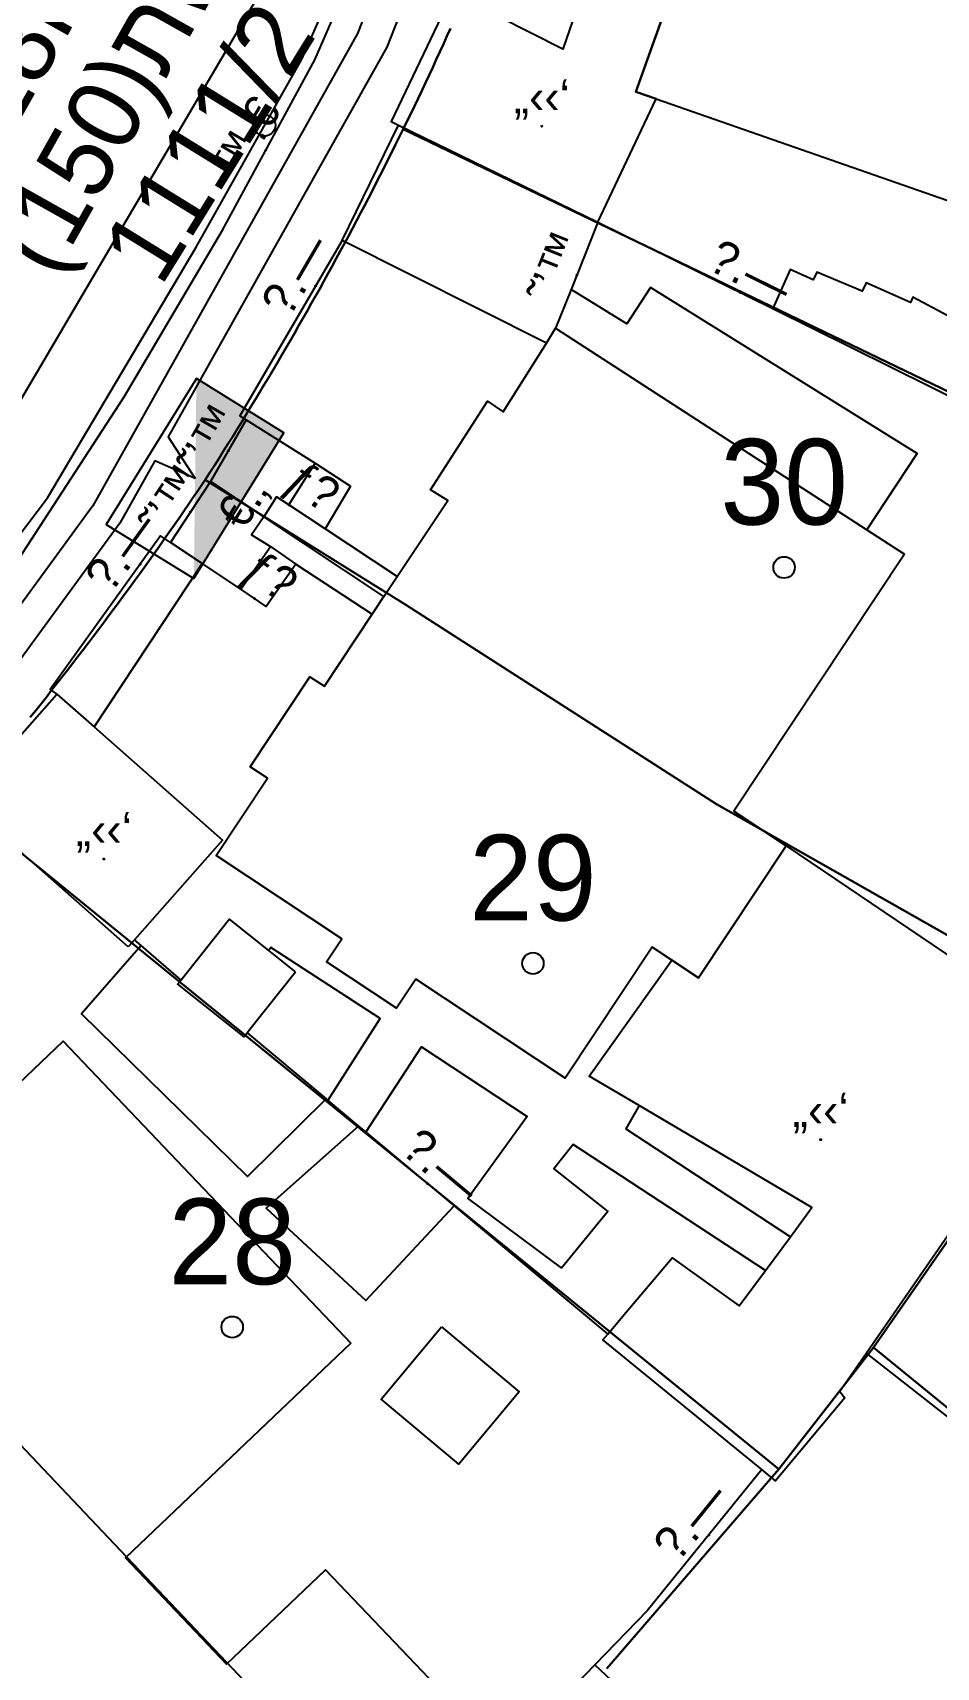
# Model space of a CAD drawing. Header units: metres. Extents: x 218299 to 220222, y 572714 to 574340.
# Drawn here: x 218922.92 to 218944.01, y 573544.66 to 573582.81 of the extents above; entities that cross this region are included whole.
import ezdxf
from ezdxf.enums import TextEntityAlignment as Align

# ---------------------------------------------------------------- set-up
doc = ezdxf.new("R2010")
doc.units = ezdxf.units.M
doc.header["$MEASUREMENT"] = 0
for name, color, linetype in [('1602', 44, 'Continuous'), ('1603', 44, 'Continuous'), ('6091', 102, 'CABLEUNDEXIST03'), ('6151', 102, 'CABLEUNDEXIST03'), ('6261', 7, 'Continuous'), ('6911', 3, 'Continuous'), ('A_POINTS', 2, 'Continuous'), ('M2200', 253, 'Continuous'), ('M2207', 253, 'Continuous'), ('M2401', 7, 'Continuous'), ('M2404', 7, 'Continuous'), ('M2407', 253, 'Continuous'), ('M2408', 253, 'Continuous'), ('M2412', 253, 'Continuous'), ('M2420', 253, 'Continuous'), ('M2601', 253, 'Continuous'), ('M2602', 253, 'Continuous'), ('M2605', 253, 'Continuous'), ('M2612', 253, 'Continuous')]:
    doc.layers.add(name, color=color, linetype=linetype)
doc.styles.add('HEBTXT', font='HEBTXT')
doc.styles.add('MAVAT_HEBTXT', font='HEBTXT')
doc.linetypes.add('CABLEUNDEXIST03', pattern='A,3.5,[222,elecad.shx,S=0.01,R=0,X=0,Y=0],1.5', length=5)

# ---------------------------------------------------------------- blocks, each defined once
blk = doc.blocks.new('6261')
blk.add_lwpolyline([(-2, -1.2), (2, -1.2), (2, 1.2), (-2, 1.2)], close=True)
at = {"color": 0}
blk.add_solid([(2, 1.2), (-2, -1.2), (2, -1.2)], dxfattribs=at)
at = {"color": 0, "style": 'HEBTXT'}
blk.add_attdef('PIL_NAME', (2.689, 2.418), '', height=1.7, dxfattribs=at)
at = {"style": 'HEBTXT'}
blk.add_attdef('CAMUT_MONIM', (2.489, 0.218), '', height=1.7, dxfattribs=at)
at = {"color": 0, "style": 'HEBTXT', "flags": 1}
for tag, p in [('TYPE', (2.585, -1.773)), ('MAP_TYPE', (2.689, -3.782))]:
    blk.add_attdef(tag, p, '', height=1.7, dxfattribs=at)
blk = doc.blocks.new('6911')
at = {"layer": 'A_POINTS'}
blk.add_circle((0, 0), 0.25, dxfattribs=at)
at = {"color": 0, "style": 'HEBTXT', "flags": 1}
blk.add_attdef('CODE', (-2.918, 6.399), '', height=1.7, dxfattribs=at)
at = {"color": 0, "style": 'HEBTXT'}
for tag, p in [('PATH', (0.169, 4.708)), ('HTCH', (0.169, 2.708))]:
    blk.add_attdef(tag, text='', height=1.7, dxfattribs=at).set_placement(p, align=Align.MIDDLE_CENTER)
blk = doc.blocks.new('1603')
at = {"layer": 'A_POINTS'}
blk.add_circle((0, 0), 0.25, dxfattribs=at)
at = {"color": 0, "style": 'HEBTXT'}
blk.add_attdef('PARCEL_NUM', text='', height=2, dxfattribs=at).set_placement((0, 1), align=Align.CENTER)
at = {"color": 0, "style": 'HEBTXT', "flags": 1}
blk.add_attdef('LOT_NUM', text='', height=2, dxfattribs=at).set_placement((0, -2.5), align=Align.CENTER)
blk = doc.blocks.new('M2404')
blk.add_circle((0, 0), 0.025)
at = {"style": 'MAVAT_HEBTXT'}
blk.add_attdef('NAME', text='', height=0.8, dxfattribs=at).set_placement((0, 1.592), align=Align.MIDDLE)
blk = doc.blocks.new('M2602')
blk.add_circle((0, 0), 0.025)
at = {"style": 'MAVAT_HEBTXT'}
blk.add_attdef('NAME', text='', height=0.8, dxfattribs=at).set_placement((0, 1.592), align=Align.MIDDLE)
blk = doc.blocks.new('M2605')
blk.add_circle((0, 0), 0.025)
at = {"style": 'MAVAT_HEBTXT'}
blk.add_attdef('NAME', text='', height=0.8, dxfattribs=at).set_placement((0, 1.592), align=Align.MIDDLE)
blk = doc.blocks.new('M2612')
blk.add_circle((0, 0), 0.025)
at = {"style": 'MAVAT_HEBTXT'}
blk.add_attdef('NAME', text='', height=0.8, dxfattribs=at).set_placement((0, 1.592), align=Align.MIDDLE)
blk = doc.blocks.new('M2207')
blk.add_circle((0, 0), 0.025)
at = {"style": 'MAVAT_HEBTXT'}
blk.add_attdef('NAME', text='', height=0.8, dxfattribs=at).set_placement((0, 1.592), align=Align.MIDDLE)
blk = doc.blocks.new('M2412')
blk.add_circle((0, 0), 0.025)
at = {"style": 'MAVAT_HEBTXT'}
blk.add_attdef('NAME', text='', height=0.8, dxfattribs=at).set_placement((0, 1.592), align=Align.MIDDLE)
blk = doc.blocks.new('111')
at = {"layer": 'M2200'}
for points in [[(218941.761, 573592.509, 581.475), (218941.314, 573592.653, 581.475), (218940.576, 573590.362, 581.475), (218940.851, 573590.273, 581.475), (218940.164, 573588.139, 581.55), (218940.032, 573587.731, 581.565), (218939.331, 573587.957, 581.541), (218936.996, 573581.427, 581.451), (218937.471, 573581.262, 581.548), (218952.064, 573576.171, 584.52), (218954.313, 573582.534, 584.64), (218954.313, 573582.534, 584.64), (218949.301, 573584.354, 585.6), (218949.896, 573585.993, 581.52), (218952.495, 573585.048, 581.28), (218954.417, 573590.34, 581.28), (218942.461, 573594.683, 581.52), (218942.214, 573593.916, 581.504)], [(218943.265, 573570.638, 581.16), (218939.286, 573564.638, 581.04), (218940.504, 573563.831, 580.8), (218940.504, 573563.831, 580.8), (218938.458, 573560.747, 580.8), (218938.458, 573560.747, 580.8), (218937.838, 573561.158, 580.937), (218937.376, 573561.465, 581.04), (218935.35, 573558.41, 581.04), (218931.866, 573560.72, 582.48), (218931.413, 573560.037, 580.8), (218929.78, 573561.12, 580.8), (218930.136, 573561.656, 582.48), (218927.203, 573563.601, 581.16), (218928.4, 573565.407, 581.16), (218927.999, 573565.673, 581.16), (218929.393, 573567.776, 581.16), (218929.73, 573567.552, 581.16), (218930.848, 573569.238, 581.16), (218930.876, 573569.28, 581.16), (218931.121, 573569.649, 581.16), (218931.43, 573570.115, 581.16), (218932.607, 573571.89, 581.16), (218932.206, 573572.136, 581.16), (218933.532, 573574.207, 581.16), (218933.899, 573573.955, 581.16), (218934.91, 573575.562, 581.16), (218935.126, 573575.906, 581.16), (218935.126, 573575.906, 581.16), (218942.389, 573571.205, 581.16)]]:
    blk.add_polyline3d(points, close=True, dxfattribs=at)
blk.add_polyline3d([(218918.283, 573542.373, 582.6), (218915.929, 573544.848, 582.84), (218916.694, 573545.576, 582.84), (218912.997, 573549.462, 580.68), (218918.172, 573554.386, 580.68), (218918.172, 573554.386, 580.68), (218918.387, 573554.16, 580.8), (218920.318, 573555.998, 580.8), (218920.008, 573556.324, 580.8), (218921.829, 573558.056, 580.68), (218922.08, 573557.792, 580.68), (218923.636, 573559.273, 580.68), (218930.348, 573552.219, 580.68), (218925.088, 573547.214, 582.36), (218927.449, 573544.733, 581.64), (218929.76, 573546.932, 579.72), (218933.768, 573542.72, 580.44)], dxfattribs=at)
at = {"layer": 'M2207'}
for points in [[(218937.471, 573581.262, 580.722), (218936.996, 573581.427, 581.451), (218939.331, 573587.957, 581.541), (218937.437, 573588.645, 581.28), (218937.437, 573588.645, 581.28), (218936.849, 573586.935, 581.247), (218935.297, 573582.419, 581.16), (218933.045, 573583.554, 580.533), (218932.71, 573583.723, 580.44), (218931.286, 573580.735, 580.44), (218931.462, 573580.649, 580.44), (218936.113, 573578.386, 580.44)], [(218925.152, 573561.469, 580.02), (218921.29, 573564.876, 580.02), (218921.321, 573564.911, 580.02), (218921.351, 573564.945, 580.02), (218923.491, 573567.371, 580.02), (218923.491, 573567.371, 580.02), (218924.358, 573566.605, 580.02), (218927.353, 573563.963, 580.02), (218925.301, 573561.637, 580.02), (218925.152, 573561.469, 580.02)], [(218947.365, 573559.194, 580.5), (218947.365, 573559.194, 580.5), (218942.378, 573551.986, 580.713), (218941.758, 573551.091, 580.74), (218941.876, 573550.945, 580.74), (218940.252, 573549.013, 580.5), (218940.252, 573549.013, 580.5), (218939.935, 573549.272, 580.519), (218936.226, 573552.297, 580.74), (218936.34, 573552.432, 580.74), (218936.689, 573552.846, 580.74), (218937.843, 573554.213, 580.74), (218939.411, 573553.093, 580.74), (218940.019, 573553.916, 580.74), (218940.604, 573554.707, 580.74), (218941.106, 573555.387, 580.74), (218937.073, 573557.767, 580.74), (218935.909, 573558.454, 580.74), (218937.838, 573561.158, 580.74), (218938.458, 573560.747, 580.74), (218940.504, 573563.831, 580.5)], [(218929.057, 573560.885, 580.86), (218928.433, 573561.382, 580.86), (218927.514, 573562.114, 580.86), (218926.385, 573560.697, 580.86), (218926.307, 573560.599, 580.86), (218927.849, 573559.369, 580.86), (218927.927, 573559.466, 580.86), (218927.992, 573559.549, 580.86), (218929.057, 573560.885, 580.86)], [(218932.466, 573552.604, 580.86), (218934.278, 573551.085, 580.62), (218932.865, 573549.398, 580.62), (218931.052, 573550.917, 580.86), (218932.466, 573552.604, 580.86)]]:
    blk.add_polyline3d(points, close=True, dxfattribs=at)
at = {"layer": 'M2401'}
blk.add_polyline3d([(218901.848, 573550.789, 576.814), (218903.701, 573552.024, 576.814), (218906.032, 573553.706, 576.934), (218907.932, 573555.185, 577.088), (218909.788, 573556.729, 577.18), (218911.594, 573558.333, 577.209), (218913.346, 573559.992, 577.174), (218919.629, 573566.602, 577.414), (218922.487, 573570.35, 577.645), (218925.056, 573574.307, 577.774), (218927.355, 573578.198, 577.78), (218929.504, 573582.173, 577.894), (218930.936, 573585.466, 577.906)], dxfattribs=at)
at = {"layer": 'M2404'}
blk.add_polyline3d([(218901.848, 573550.789, 576.814), (218903.701, 573552.024, 576.814), (218906.032, 573553.706, 576.934), (218907.932, 573555.185, 577.088), (218909.788, 573556.729, 577.18), (218911.594, 573558.333, 577.209), (218913.346, 573559.992, 577.174), (218919.629, 573566.602, 577.414), (218922.487, 573570.35, 577.645), (218925.056, 573574.307, 577.774), (218927.355, 573578.198, 577.78), (218929.504, 573582.173, 577.894), (218930.936, 573585.466, 577.906)], dxfattribs=at)
at = {"layer": 'M2407'}
for points in [[(218946.889, 573575.362, 579.12), (218946.174, 573575.772, 579.12), (218946.088, 573575.595, 579.12), (218944.633, 573576.267, 579.12), (218944.493, 573576.081, 579.12), (218943.458, 573576.63, 579.21), (218943.404, 573576.51, 579.21), (218942.37, 573576.971, 579.21), (218942.278, 573576.775, 579.21), (218941.22, 573577.214, 579.21), (218941.134, 573577.037, 579.21), (218940.601, 573577.279, 579.21), (218940.189, 573576.368, 579.18)], [(218942.389, 573571.205, 578.46), (218943.559, 573572.988, 578.46), (218937.337, 573576.857, 578.28), (218936.786, 573576.013, 578.28), (218935.488, 573576.815, 578.28)], [(218926.882, 573570.415, 578.46), (218924.358, 573566.605, 578.55)], [(218925.455, 573561.503, 578.145), (218924.065, 573559.904, 578.145), (218927.938, 573556.11, 577.965), (218929.771, 573557.924, 578.145)], [(218929.813, 573557.888, 578.505), (218931.028, 573559.801, 578.505), (218928.479, 573561.457, 578.505), (218928.433, 573561.382, 578.505)], [(218930.701, 573557.146, 578.55), (218931.995, 573559.137, 578.55), (218934.46, 573557.508, 578.46), (218933.079, 573555.595, 578.46), (218935.265, 573553.972, 578.37)], [(218937.073, 573557.767, 578.28), (218936.767, 573557.224, 578.28), (218940.604, 573554.707, 578.19)], [(218930.529, 573557.29, 578.145), (218928.375, 573555.374, 578.145), (218930.696, 573553.214, 577.965), (218932.761, 573555.424, 577.965)], [(218940.019, 573553.916, 578.19), (218935.537, 573556.857, 578.37), (218935.087, 573556.289, 578.37), (218936.344, 573555.291, 578.28), (218935.265, 573553.972, 578.37)]]:
    blk.add_polyline3d(points, dxfattribs=at)
at = {"layer": 'M2408'}
blk.add_polyline3d([(218930.146, 573577.959, 577.922), (218931.462, 573580.649, 577.922)], dxfattribs=at)
at = {"layer": 'M2412'}
for points in [[(218930.341, 573572.219, 578.37), (218929.747, 573571.226, 578.37), (218928.901, 573571.785, 577.83), (218929.514, 573572.757, 577.83)], [(218929.067, 573570.402, 578.19), (218928.372, 573569.412, 578.19), (218928.372, 573569.412, 578.19), (218927.777, 573569.822, 577.74), (218927.777, 573569.822, 577.74), (218928.472, 573570.811, 577.74), (218928.472, 573570.811, 577.74), (218929.067, 573570.402, 578.19), (218929.067, 573570.402, 578.19)]]:
    blk.add_polyline3d(points, close=True, dxfattribs=at)
at = {"layer": 'M2420', "linetype": 'Continuous', "lineweight": -3}
blk.add_lwpolyline([(218808, 573559.81), (218823.2, 573550.5), (218835.41, 573544.81), (218850.7, 573542.81), (218865.3, 573542.5), (218880.41, 573545.38), (218892.2, 573549.81), (218899.91, 573554.81), (218905.3, 573557.31), (218919.09, 573568.19), (218928.2, 573583.69), (218933.59, 573595.81), (218935.8, 573615), (218936.938, 573617.207), (218933.5, 573635.5), (218931.193, 573638.756), (218930.8, 573639.31), (218921.59, 573659.81), (218908.988, 573677.282)], dxfattribs=at)
at = {"layer": 'M2601'}
for points in [[(218931.121, 573569.649, 580.53), (218928.321, 573571.504, 580.53), (218927.075, 573572.329, 580.53)], [(218949.921, 573546.076, 576.03), (218942.378, 573551.986, 576.03)]]:
    blk.add_polyline3d(points, dxfattribs=at)
at = {"layer": 'M2602'}
blk.add_polyline3d([(218931.43, 573570.115, 578.91), (218929.747, 573571.226, 578.91), (218928.901, 573571.785, 578.91), (218928.614, 573571.975, 578.91), (218928.321, 573571.504, 578.91), (218928.026, 573571.087, 578.91), (218928.472, 573570.811, 578.91), (218929.067, 573570.402, 578.91), (218930.848, 573569.238, 578.91)], dxfattribs=at)
at = {"layer": 'M2605'}
for points in [[(218936.113, 573578.386, 579.18), (218940.189, 573576.368, 579.18), (218945.714, 573573.632, 579.18), (218949.369, 573571.823, 579.18), (218953.651, 573569.703, 579.18), (218953.651, 573569.703, 579.18), (218956.351, 573576.716, 579.098), (218958.101, 573581.264, 579.046), (218959.635, 573585.247, 579)], [(218934.91, 573575.562, 578.55), (218930.146, 573577.959, 578.55), (218930.146, 573577.959, 578.55), (218927.761, 573573.865, 578.55), (218927.908, 573573.772, 578.55), (218929.514, 573572.757, 578.55), (218930.341, 573572.219, 578.55)], [(218928.372, 573569.412, 578.46), (218927.777, 573569.822, 578.46), (218926.882, 573570.415, 578.46), (218926.139, 573570.909, 578.46), (218925.907, 573571.062, 578.46), (218925.907, 573571.062, 578.46), (218923.335, 573567.48, 578.46), (218923.491, 573567.371, 578.46)], [(218926.385, 573560.697, 578.505), (218925.455, 573561.503, 578.505), (218925.301, 573561.637, 578.505)], [(218927.927, 573559.466, 578.505), (218929.771, 573557.924, 578.505), (218929.813, 573557.888, 578.505), (218930.529, 573557.29, 578.505), (218930.701, 573557.146, 578.505), (218932.761, 573555.424, 578.505), (218936.34, 573552.432, 578.505)], [(218939.935, 573549.272, 577.74), (218937.262, 573545.972, 577.74), (218936.041, 573544.712, 577.74), (218931.785, 573540.318, 577.74)], [(218936.041, 573544.712, 575.13), (218944.421, 573536.849, 575.13)]]:
    blk.add_polyline3d(points, dxfattribs=at)
at = {"layer": 'M2612'}
for points in [[(218936.113, 573578.386, 580.44), (218936.113, 573578.386, 580.44), (218935.488, 573576.815, 580.44), (218935.126, 573575.906, 580.44)], [(218927.908, 573573.772, 579.81), (218927.075, 573572.329, 579.81)], [(218927.075, 573572.329, 579.81), (218926.139, 573570.909, 579.81)]]:
    blk.add_polyline3d(points, dxfattribs=at)
at = {"layer": 'M2207'}
ref = blk.add_blockref('M2207', (218934.803, 573580.621), dxfattribs=dict(at, xscale=0.5, yscale=0.5, zscale=0.5))
ref.add_attrib('NAME', '„‹‹‘', dxfattribs={"layer": '0', "height": 0.8, "style": 'MAVAT_HEBTXT'}).set_placement((218934.803, 573581.246), align=Align.MIDDLE)
ref = blk.add_blockref('M2207', (218924.586, 573563.522), dxfattribs=dict(at, xscale=0.5, yscale=0.5, zscale=0.5))
ref.add_attrib('NAME', '„‹‹‘', dxfattribs={"layer": '0', "height": 0.8, "style": 'MAVAT_HEBTXT'}).set_placement((218924.586, 573564.147), align=Align.MIDDLE)
ref = blk.add_blockref('M2207', (218941.308, 573556.971), dxfattribs=dict(at, xscale=0.5, yscale=0.5, zscale=0.5))
ref.add_attrib('NAME', '„‹‹‘', dxfattribs={"layer": '0', "height": 0.8, "style": 'MAVAT_HEBTXT'}).set_placement((218941.308, 573557.596), align=Align.MIDDLE)
at = {"layer": 'M2404'}
ref = blk.add_blockref('M2404', (218928.365, 573580.066), dxfattribs=dict(at, xscale=0.5, yscale=0.5, zscale=0.5))
ref.add_attrib('NAME', '™.€', dxfattribs={"layer": '0', "height": 0.8, "rotation": 59.4227, "style": 'MAVAT_HEBTXT'}).set_placement((218927.891, 573580.346), align=Align.MIDDLE)
at = {"layer": 'M2412'}
ref = blk.add_blockref('M2412', (218928.913, 573571.777), dxfattribs=dict(at, xscale=0.5, yscale=0.5, zscale=0.5))
ref.add_attrib('NAME', 'ƒ\x8e', dxfattribs={"layer": '0', "height": 0.8, "rotation": 326.5442, "style": 'MAVAT_HEBTXT'}).set_placement((218929.398, 573572.139), align=Align.MIDDLE)
ref = blk.add_blockref('M2412', (218928.099, 573569.6), dxfattribs=dict(at, xscale=0.5, yscale=0.5, zscale=0.5))
ref.add_attrib('NAME', 'ƒ\x8e', dxfattribs={"layer": '0', "height": 0.8, "rotation": 325.4615, "style": 'MAVAT_HEBTXT'}).set_placement((218928.411, 573570.053), align=Align.MIDDLE)
at = {"layer": 'M2602'}
ref = blk.add_blockref('M2602', (218928.333, 573571.522), dxfattribs=dict(at, xscale=0.5, yscale=0.5, zscale=0.5))
ref.add_attrib('NAME', '€.‚', dxfattribs={"layer": '0', "height": 0.8, "rotation": 58.1143, "style": 'MAVAT_HEBTXT'}).set_placement((218927.866, 573571.813), align=Align.MIDDLE)
at = {"layer": 'M2605'}
ref = blk.add_blockref('M2605', (218929.525, 573576.894), dxfattribs=dict(at, xscale=0.5, yscale=0.5, zscale=0.5))
ref.add_attrib('NAME', '\x9a.—', dxfattribs={"layer": '0', "height": 0.8, "rotation": 59.7874, "style": 'MAVAT_HEBTXT'}).set_placement((218929.05, 573577.171), align=Align.MIDDLE)
ref = blk.add_blockref('M2605', (218939.44, 573576.739), dxfattribs=dict(at, xscale=0.5, yscale=0.5, zscale=0.5))
ref.add_attrib('NAME', '\x9a.—', dxfattribs={"layer": '0', "height": 0.8, "rotation": 333.6612, "style": 'MAVAT_HEBTXT'}).set_placement((218939.684, 573577.231), align=Align.MIDDLE)
ref = blk.add_blockref('M2605', (218925.431, 573570.399), dxfattribs=dict(at, xscale=0.5, yscale=0.5, zscale=0.5))
ref.add_attrib('NAME', '\x9a.—', dxfattribs={"layer": '0', "height": 0.8, "rotation": 54.3154, "style": 'MAVAT_HEBTXT'}).set_placement((218924.984, 573570.719), align=Align.MIDDLE)
ref = blk.add_blockref('M2605', (218932.133, 573555.949), dxfattribs=dict(at, xscale=0.5, yscale=0.5, zscale=0.5))
ref.add_attrib('NAME', '\x9a.—', dxfattribs={"layer": '0', "height": 0.8, "rotation": 320.1009, "style": 'MAVAT_HEBTXT'}).set_placement((218932.486, 573556.371), align=Align.MIDDLE)
ref = blk.add_blockref('M2605', (218938.697, 573547.743), dxfattribs=dict(at, xscale=0.5, yscale=0.5, zscale=0.5))
ref.add_attrib('NAME', '\x9a.—', dxfattribs={"layer": '0', "height": 0.8, "rotation": 50.9943, "style": 'MAVAT_HEBTXT'}).set_placement((218938.269, 573548.089), align=Align.MIDDLE)
at = {"layer": 'M2612'}
ref = blk.add_blockref('M2612', (218935.619, 573577.146), dxfattribs=dict(at, xscale=0.5, yscale=0.5, zscale=0.5))
ref.add_attrib('NAME', '˜’™', dxfattribs={"layer": '0', "height": 0.8, "rotation": 68.2928, "style": 'MAVAT_HEBTXT'}).set_placement((218935.108, 573577.349), align=Align.MIDDLE)
ref = blk.add_blockref('M2612', (218927.492, 573573.051), dxfattribs=dict(at, xscale=0.5, yscale=0.5, zscale=0.5))
ref.add_attrib('NAME', '˜’™', dxfattribs={"layer": '0', "height": 0.8, "rotation": 60.0223, "style": 'MAVAT_HEBTXT'}).set_placement((218927.015, 573573.325), align=Align.MIDDLE)
ref = blk.add_blockref('M2612', (218926.607, 573571.619), dxfattribs=dict(at, xscale=0.5, yscale=0.5, zscale=0.5))
ref.add_attrib('NAME', '˜’™', dxfattribs={"layer": '0', "height": 0.8, "rotation": 56.5963, "style": 'MAVAT_HEBTXT'}).set_placement((218926.148, 573571.922), align=Align.MIDDLE)

msp = doc.modelspace()

# ---------------------------------------------------------------- linework, layer by layer
at = {"layer": '1602'}
for points in [[(218948.67, 573584.76), (218958.62, 573581.84), (218956.66, 573576.52), (218953.73, 573569.88), (218931.57, 573580.55), (218931.6574, 573580.7299), (218931.7444, 573580.91), (218931.831, 573581.0902), (218931.9172, 573581.2707), (218932.0029, 573581.4515), (218932.0881, 573581.6324), (218932.173, 573581.8135), (218932.2574, 573581.9948), (218932.3413, 573582.1763), (218932.4248, 573582.3581), (218932.5079, 573582.54), (218932.5905, 573582.7221), (218932.6728, 573582.9044)], [(218932.6728, 573582.9044), (218932.5905, 573582.7221), (218932.5079, 573582.54), (218932.4248, 573582.3581), (218932.3413, 573582.1763), (218932.2574, 573581.9948), (218932.173, 573581.8135), (218932.0881, 573581.6324), (218932.0029, 573581.4515), (218931.9172, 573581.2707), (218931.831, 573581.0902), (218931.7444, 573580.91), (218931.6574, 573580.7299), (218931.57, 573580.55), (218931.3927, 573580.192), (218931.3032, 573580.0131), (218931.2134, 573579.8344), (218931.1231, 573579.6559), (218931.0324, 573579.4777), (218930.9413, 573579.2997), (218930.8497, 573579.1219), (218930.7577, 573578.9443), (218930.6653, 573578.7669), (218930.5724, 573578.5898), (218930.4791, 573578.4129), (218930.3854, 573578.2362), (218930.2913, 573578.0597), (218930.1967, 573577.8835), (218930.1018, 573577.7075), (218930.0064, 573577.5317), (218929.9105, 573577.3561), (218929.8143, 573577.1808), (218929.7176, 573577.0057), (218929.6205, 573576.8309), (218929.523, 573576.6563), (218929.4251, 573576.4819), (218929.3267, 573576.3077), (218929.2279, 573576.1338), (218929.1287, 573575.9602), (218929.0291, 573575.7867), (218928.9291, 573575.6136), (218928.8287, 573575.4406), (218928.7278, 573575.2679), (218928.6265, 573575.0954), (218928.5248, 573574.9232), (218928.4227, 573574.7513), (218928.3202, 573574.5795), (218928.2173, 573574.4081), (218928.1139, 573574.2368), (218928.0102, 573574.0658), (218927.906, 573573.8951), (218927.8014, 573573.7246), (218927.6964, 573573.5544), (218927.591, 573573.3844), (218927.4852, 573573.2147), (218927.379, 573573.0453), (218927.2723, 573572.8761), (218927.1653, 573572.7071), (218927.0579, 573572.5384), (218926.95, 573572.37), (218926.7922, 573572.137), (218926.6796, 573571.9717), (218926.5666, 573571.8067), (218926.4531, 573571.642), (218926.3393, 573571.4775), (218926.2251, 573571.3134), (218926.1105, 573571.1494), (218925.9955, 573570.9858), (218925.8801, 573570.8225), (218925.7643, 573570.6594), (218925.6481, 573570.4966), (218925.5316, 573570.3341), (218925.4146, 573570.1719), (218925.2973, 573570.0099), (218925.1795, 573569.8482), (218925.0614, 573569.6869), (218924.9429, 573569.5258), (218924.8239, 573569.3649), (218924.7046, 573569.2044), (218924.585, 573569.0442), (218924.4649, 573568.8842), (218924.3444, 573568.7246), (218924.2236, 573568.5652), (218924.1024, 573568.4061), (218923.9808, 573568.2474), (218923.8588, 573568.0889), (218923.7364, 573567.9307), (218923.6137, 573567.7728), (218923.4905, 573567.6152), (218923.367, 573567.4579), (218923.2431, 573567.3009), (218923.1189, 573567.1441), (218922.9942, 573566.9877), (218922.8692, 573566.8316)], [(218947.83, 573559.72), (218938.88, 573564.8), (218931.63, 573569.45), (218926.95, 573572.37), (218927.0579, 573572.5384), (218927.1653, 573572.7071), (218927.2723, 573572.8761), (218927.379, 573573.0453), (218927.4852, 573573.2147), (218927.591, 573573.3844), (218927.6964, 573573.5544), (218927.8014, 573573.7246), (218927.906, 573573.8951), (218928.0102, 573574.0658), (218928.1139, 573574.2368), (218928.2173, 573574.4081), (218928.3202, 573574.5795), (218928.4227, 573574.7513), (218928.5248, 573574.9232), (218928.6265, 573575.0954), (218928.7278, 573575.2679), (218928.8287, 573575.4406), (218928.9291, 573575.6136), (218929.0291, 573575.7867), (218929.1287, 573575.9602), (218929.2279, 573576.1338), (218929.3267, 573576.3077), (218929.4251, 573576.4819), (218929.523, 573576.6563), (218929.6205, 573576.8309), (218929.7176, 573577.0057), (218929.8143, 573577.1808), (218929.9105, 573577.3561), (218930.0064, 573577.5317), (218930.1018, 573577.7075), (218930.1967, 573577.8835), (218930.2913, 573578.0597), (218930.3854, 573578.2362), (218930.4791, 573578.4129), (218930.5724, 573578.5898), (218930.6653, 573578.7669), (218930.7577, 573578.9443), (218930.8497, 573579.1219), (218930.9413, 573579.2997), (218931.0324, 573579.4777), (218931.1231, 573579.6559), (218931.2134, 573579.8344), (218931.3032, 573580.0131), (218931.3927, 573580.192), (218931.57, 573580.55), (218953.73, 573569.88)], [(218922.8692, 573566.8316), (218922.9942, 573566.9877), (218923.1189, 573567.1441), (218923.2431, 573567.3009), (218923.367, 573567.4579), (218923.4905, 573567.6152), (218923.6137, 573567.7728), (218923.7364, 573567.9307), (218923.8588, 573568.0889), (218923.9808, 573568.2474), (218924.1024, 573568.4061), (218924.2236, 573568.5652), (218924.3444, 573568.7246), (218924.4649, 573568.8842), (218924.585, 573569.0442), (218924.7046, 573569.2044), (218924.8239, 573569.3649), (218924.9429, 573569.5258), (218925.0614, 573569.6869), (218925.1795, 573569.8482), (218925.2973, 573570.0099), (218925.4146, 573570.1719), (218925.5316, 573570.3341), (218925.6481, 573570.4966), (218925.7643, 573570.6594), (218925.8801, 573570.8225), (218925.9955, 573570.9858), (218926.1105, 573571.1494), (218926.2251, 573571.3134), (218926.3393, 573571.4775), (218926.4531, 573571.642), (218926.5666, 573571.8067), (218926.6796, 573571.9717), (218926.7922, 573572.137), (218926.95, 573572.37), (218931.63, 573569.45), (218938.88, 573564.8), (218947.83, 573559.72), (218942.54, 573552.12), (218940.33, 573549.28), (218921.21, 573564.83)], [(218921.21, 573564.83), (218940.33, 573549.28), (218936.32, 573544.63)], [(218957.16, 573540.48), (218950.36, 573545.75), (218942.54, 573552.12), (218947.83, 573559.72), (218968.87, 573545.98), (218968.712, 573545.7274), (218968.6056, 573545.558), (218968.499, 573545.3888), (218968.3921, 573545.2198), (218968.285, 573545.0509), (218968.1776, 573544.8822), (218968.07, 573544.7136), (218967.9621, 573544.5452)], [(218931.77, 573540.22), (218924.69, 573547.68), (218918.77, 573553.93)], [(218918.77, 573553.93), (218924.69, 573547.68), (218931.77, 573540.22)], [(218936.32, 573544.63), (218940.33, 573549.28), (218942.54, 573552.12), (218950.36, 573545.75), (218957.16, 573540.48)]]:
    msp.add_lwpolyline(points, dxfattribs=at)
at = {"layer": '6091'}
msp.add_lwpolyline([(218926.495, 573484.5165), (218926.4923, 573484.4559), (218926.47, 573484.4577), (218926.4803, 573484.8834), (218926.6084, 573484.8865), (218925.8729, 573486.284), (218923.436, 573489.9448), (218933.8807, 573496.0652), (218943.9763, 573502.5661), (218930.9933, 573521.2278), (218909.2505, 573552.3541), (218907.6128, 573555.507), (218911.3105, 573559.4322), (218919.8841, 573567.4865), (218923.2737, 573571.9505), (218926.7403, 573577.7999), (218929.2054, 573582.1869), (218931.1313, 573586.574)], dxfattribs=at)
at = {"layer": '6151'}
for points in [[(218939.3054, 573607.997), (218938.3234, 573608.097), (218937.4196, 573602.5499), (218935.1057, 573593.417), (218933.4394, 573588.2055), (218931.1853, 573582.4664), (218926.0848, 573573.3705), (218926.7146, 573572.4001)], [(218935.0545, 573589.7313), (218933.2493, 573590.0736), (218932.7325, 573588.4571), (218930.506, 573582.7884), (218924.3248, 573571.7653), (218921.021, 573567.2447), (218907.6622, 573554.0416), (218908.5206, 573552.1746), (218908.9571, 573552.1717), (218908.9603, 573551.7202), (218908.8117, 573551.721), (218908.8106, 573551.8046)], [(218926.7146, 573572.4001), (218925.7737, 573572.8157), (218924.9569, 573571.3591), (218921.591, 573566.7536), (218914.2743, 573559.5222), (218914.7051, 573558.513)]]:
    msp.add_lwpolyline(points, dxfattribs=at)

# ---------------------------------------------------------------- block references
msp.add_blockref('111', (0, 0))
at = {"layer": '1603'}
for p, values in [((218940.4562, 573570.3246), {'PARCEL_NUM': '30'}), ((218934.595, 573561.0861), {'PARCEL_NUM': '29'}), ((218927.5788, 573552.5966), {'PARCEL_NUM': '28'})]:
    msp.add_blockref('1603', p, dxfattribs=at).add_auto_attribs(values)
at = {"layer": '6261'}
ref = msp.add_blockref('6261', (218926.7146, 573572.4001), dxfattribs=dict(at, rotation=58.27999999998202))
ref.add_attrib('PIL_NAME', '1111/2', (218925.9108, 573576.8478), dxfattribs={"layer": '0', "color": 0, "height": 1.7, "rotation": 58.28, "style": 'HEBTXT'})
at = {"layer": '6911'}
ref = msp.add_blockref('6911', (218928.3382, 573580.6437), dxfattribs=dict(at, rotation=60.66790000000001))
ref.add_attrib('PATH', '35/17/218RD - 1112פ', dxfattribs={"layer": '0', "color": 0, "height": 1.7, "rotation": 60.6679, "style": 'HEBTXT'}).set_placement((218923.3108, 573583.7104), align=Align.MIDDLE_CENTER)
ref.add_attrib('HTCH', '(150)תשוחנ', dxfattribs={"layer": '0', "color": 0, "height": 1.7, "rotation": 60.6679, "style": 'HEBTXT'}).set_placement((218925.4903, 573582.4857), align=Align.MIDDLE_CENTER)

doc.saveas('drawing.dxf')
